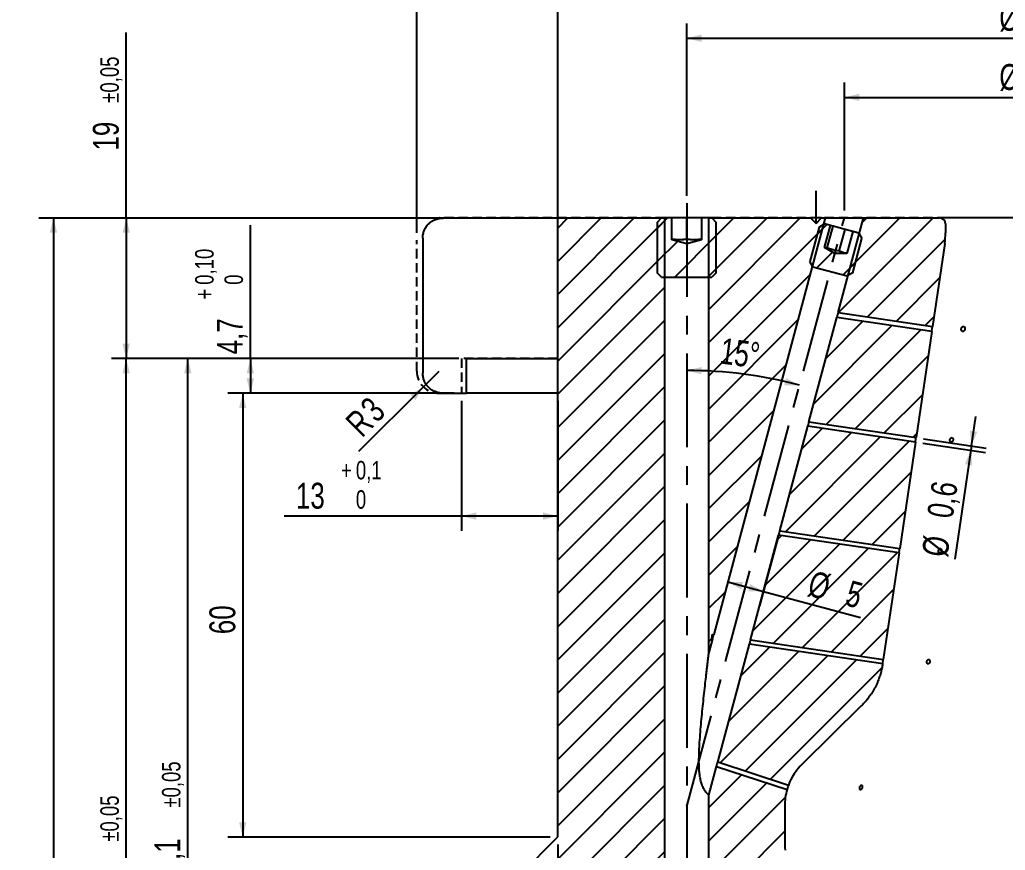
# Model space of a CAD drawing. Header units: millimetres. Extents: x 8 to 867, y 8 to 585.
# Drawn here: x 216.5 to 349.8, y 344.3 to 456.6 of the extents above; entities that cross this region are included whole.
import ezdxf

# ---------------------------------------------------------------- set-up
doc = ezdxf.new("R2010")
doc.units = ezdxf.units.MM
doc.linetypes.add('CENTERX2', pattern=[20.32, 12.7, -2.54, 2.54, -2.54])
doc.linetypes.add('HIDDEN', pattern=[1.905, 1.27, -0.635])
for name, color, linetype in [('CENTERLINE', 4, 'CENTERX2'), ('DIMENSIONS', 2, 'Continuous'), ('HATCH', 3, 'Continuous'), ('HIDDEN', 3, 'HIDDEN')]:
    doc.layers.add(name, color=color, linetype=linetype)
doc.layers.add('OUTLINE', color=7, linetype='Continuous', lineweight=25)
doc.styles.add('SLDTEXTSTYLE0', font='TXT', dxfattribs={"width": 0.75})
doc.dimstyles.new('SLDDIMSTYLE0', dxfattribs={"dimtxt": 3.5, "dimasz": 2, "dimexe": 0, "dimexo": 0.0625, "dimgap": 0.875, "dimtad": 1, "dimrnd": 1e-09, "dimzin": 12, "dimdsep": 46, "dimtxsty": 'SLDTEXTSTYLE0', "dimsah": 1, "dimcen": 0, "dimadec": 0, "dimazin": 3, "dimtfac": 1, "dimtofl": 0, "dimtmove": 0, "dimatfit": 3, "dimfxl": 0, "dimfrac": 2, "dimtolj": 1, "dimtzin": 12, "dimarcsym": 0})
doc.dimstyles.new('SLDDIMSTYLE1', dxfattribs={"dimtxt": 3.5, "dimasz": 2, "dimexe": 0, "dimexo": 0.0625, "dimgap": 0.875, "dimtad": 1, "dimdec": 0, "dimrnd": 1e-09, "dimzin": 12, "dimdsep": 46, "dimtxsty": 'SLDTEXTSTYLE0', "dimsah": 1, "dimcen": 0.09, "dimadec": 0, "dimazin": 3, "dimtfac": 1, "dimtdec": 0, "dimtofl": 0, "dimtmove": 0, "dimatfit": 3, "dimfxl": 0, "dimfrac": 2, "dimtolj": 1, "dimtzin": 12, "dimarcsym": 0})
doc.dimstyles.new('SLDDIMSTYLE11', dxfattribs={"dimtxt": 3.5, "dimasz": 2, "dimexe": 0, "dimexo": 0.0625, "dimgap": 0.875, "dimtad": 1, "dimdec": 1, "dimrnd": 1e-09, "dimzin": 12, "dimdsep": 46, "dimtxsty": 'SLDTEXTSTYLE0', "dimsah": 1, "dimcen": 0.09, "dimadec": 0, "dimazin": 3, "dimtol": 1, "dimtp": 0.1, "dimtfac": 1, "dimtdec": 1, "dimtofl": 0, "dimtmove": 0, "dimatfit": 3, "dimfxl": 0, "dimfrac": 2, "dimtolj": 1, "dimarcsym": 0})
doc.dimstyles.new('SLDDIMSTYLE16', dxfattribs={"dimtxt": 3.5, "dimasz": 2, "dimexe": 0, "dimexo": 0.0625, "dimgap": 0.875, "dimtad": 1, "dimrnd": 1e-09, "dimdsep": 46, "dimtxsty": 'SLDTEXTSTYLE0', "dimsah": 1, "dimcen": 0.09, "dimadec": 0, "dimazin": 2, "dimtfac": 1, "dimtmove": 0, "dimatfit": 0, "dimfxl": 0, "dimfrac": 2, "dimtolj": 1, "dimtzin": 12, "dimarcsym": 0})
doc.dimstyles.new('SLDDIMSTYLE2', dxfattribs={"dimtxt": 3.5, "dimasz": 2, "dimexe": 0, "dimexo": 0.0625, "dimgap": 0.875, "dimtad": 1, "dimrnd": 1e-09, "dimzin": 12, "dimdsep": 46, "dimtxsty": 'SLDTEXTSTYLE0', "dimsah": 1, "dimcen": 0.09, "dimadec": 0, "dimazin": 3, "dimtfac": 1, "dimtofl": 0, "dimtmove": 0, "dimatfit": 3, "dimfxl": 0, "dimfrac": 2, "dimtolj": 1, "dimtzin": 12, "dimarcsym": 0})
doc.dimstyles.new('SLDDIMSTYLE3', dxfattribs={"dimtxt": 3.5, "dimasz": 2, "dimexe": 0, "dimexo": 0.0625, "dimgap": 0.875, "dimtad": 1, "dimrnd": 1e-09, "dimzin": 12, "dimdsep": 46, "dimtxsty": 'SLDTEXTSTYLE0', "dimsah": 1, "dimcen": 0.09, "dimadec": 0, "dimazin": 3, "dimtol": 1, "dimtp": 0.05, "dimtm": 0.05, "dimtfac": 1, "dimtofl": 0, "dimtmove": 0, "dimatfit": 3, "dimfxl": 0, "dimfrac": 2, "dimtolj": 1, "dimarcsym": 0})
doc.dimstyles.new('SLDDIMSTYLE4', dxfattribs={"dimtxt": 3.5, "dimasz": 2, "dimexe": 0, "dimexo": 0.0625, "dimgap": 0.875, "dimtad": 1, "dimrnd": 1e-09, "dimzin": 12, "dimdsep": 46, "dimtxsty": 'SLDTEXTSTYLE0', "dimsah": 1, "dimcen": 0.09, "dimadec": 0, "dimazin": 3, "dimtol": 1, "dimtp": 0.1, "dimtfac": 1, "dimtofl": 0, "dimtmove": 0, "dimatfit": 3, "dimfxl": 0, "dimfrac": 2, "dimtolj": 1, "dimarcsym": 0})
doc.dimstyles.new('SLDDIMSTYLE9', dxfattribs={"dimtxt": 3.5, "dimasz": 2, "dimexe": 0, "dimexo": 0.0625, "dimgap": 0.875, "dimtad": 1, "dimdec": 4, "dimzin": 12, "dimdsep": 46, "dimtxsty": 'SLDTEXTSTYLE0', "dimsah": 1, "dimcen": 0.09, "dimazin": 3, "dimtfac": 1, "dimtofl": 0, "dimtmove": 0, "dimatfit": 3, "dimfxl": 0, "dimfrac": 2, "dimtolj": 1, "dimtzin": 12, "dimarcsym": 0})

# ---------------------------------------------------------------- blocks, each defined once
blk = doc.blocks.new('_D')
at = {"layer": 'DIMENSIONS'}
for q in [(273.21, 409.13), (262.32, 398.24)]:
    blk.add_line((271.09, 407.01), q, dxfattribs=at)
blk.add_solid([(271.09, 407.01), (269.32, 405.95), (270.03, 405.24)], dxfattribs=at)
at = {"layer": 'DIMENSIONS', "char_height": 3.5, "attachment_point": 1, "rotation": 45, "style": 'SLDTEXTSTYLE0'}
for s, insert in [('3', (262.31, 404.5)), ('R', (260.31, 402.5))]:
    blk.add_mtext(s, dxfattribs=dict(at, insert=insert))
blk = doc.blocks.new('_D_1')
at = {"layer": 'DIMENSIONS'}
for p, q in [((328.04, 430.83), (328.04, 448.14)), ((380.38, 430.83), (380.38, 448.14)), ((328.04, 446.14), (380.38, 446.14))]:
    blk.add_line(p, q, dxfattribs=at)
for points in [[(328.04, 446.14), (330.04, 445.64), (330.04, 446.64)], [(380.38, 446.14), (378.38, 446.64), (378.38, 445.64)]]:
    blk.add_solid(points, dxfattribs=at)
at = {"layer": 'DIMENSIONS', "char_height": 3.5, "attachment_point": 1, "style": 'SLDTEXTSTYLE0'}
for s, insert in [('%%c', (348.99, 450.65)), ('52', (354.26, 450.65))]:
    blk.add_mtext(s, dxfattribs=dict(at, insert=insert))
blk = doc.blocks.new('_D_2')
at = {"layer": 'DIMENSIONS'}
for p, q in [((270.21, 427.83), (270.21, 472.14)), ((438.21, 427.83), (438.21, 472.14)), ((270.21, 470.14), (438.21, 470.14))]:
    blk.add_line(p, q, dxfattribs=at)
for points in [[(270.21, 470.14), (272.21, 469.64), (272.21, 470.64)], [(438.21, 470.14), (436.21, 470.64), (436.21, 469.64)]]:
    blk.add_solid(points, dxfattribs=at)
at = {"layer": 'DIMENSIONS', "char_height": 3.5, "attachment_point": 1, "style": 'SLDTEXTSTYLE0'}
for s, insert in [('%%c', (347.69, 474.65)), ('168', (352.97, 474.65))]:
    blk.add_mtext(s, dxfattribs=dict(at, insert=insert))
blk = doc.blocks.new('_D_3')
at = {"layer": 'DIMENSIONS'}
for p, q in [((275.26, 410.83), (228.9, 410.83)), ((230.9, 275.13), (230.9, 410.83)), ((267.3, 275.13), (228.9, 275.13))]:
    blk.add_line(p, q, dxfattribs=at)
for points in [[(230.9, 410.83), (230.4, 408.83), (231.4, 408.83)], [(230.9, 275.13), (231.4, 277.13), (230.4, 277.13)]]:
    blk.add_solid(points, dxfattribs=at)
at = {"layer": 'DIMENSIONS', "attachment_point": 1, "rotation": 90, "style": 'SLDTEXTSTYLE0'}
for s, insert, char_height in [('±0,05', (227.4, 345.49), 2.5), ('135,7', (226.39, 332.56), 3.5)]:
    blk.add_mtext(s, dxfattribs=dict(at, insert=insert, char_height=char_height))
blk = doc.blocks.new('_D_4')
at = {"layer": 'DIMENSIONS'}
for p, q in [((247.69, 410.83), (247.69, 428.85)), ((275.26, 410.83), (245.69, 410.83)), ((247.69, 410.83), (247.69, 406.13)), ((275.26, 406.13), (245.69, 406.13))]:
    blk.add_line(p, q, dxfattribs=at)
for points in [[(247.69, 410.83), (247.19, 408.83), (248.19, 408.83)], [(247.69, 406.13), (248.19, 408.13), (247.19, 408.13)]]:
    blk.add_solid(points, dxfattribs=at)
at = {"layer": 'DIMENSIONS', "attachment_point": 1, "rotation": 90, "style": 'SLDTEXTSTYLE0'}
for s, insert, char_height in [('0,10', (240.22, 420.8), 2.5), ('0', (244.19, 420.8), 2.5), ('+', (240.22, 418.78), 2.5), ('4,7', (243.17, 411.39), 3.5)]:
    blk.add_mtext(s, dxfattribs=dict(at, insert=insert, char_height=char_height))
blk = doc.blocks.new('_D_14')
at = {"layer": 'DIMENSIONS'}
for p, q in [((306.71, 432.85), (306.71, 456.14)), ((401.71, 430.83), (401.71, 456.14)), ((306.71, 454.14), (401.71, 454.14))]:
    blk.add_line(p, q, dxfattribs=at)
for points in [[(306.71, 454.14), (308.71, 453.64), (308.71, 454.64)], [(401.71, 454.14), (399.71, 454.64), (399.71, 453.64)]]:
    blk.add_solid(points, dxfattribs=at)
at = {"layer": 'DIMENSIONS', "char_height": 3.5, "attachment_point": 1, "style": 'SLDTEXTSTYLE0'}
for s, insert in [('%%c', (348.98, 458.65)), ('95', (354.26, 458.71))]:
    blk.add_mtext(s, dxfattribs=dict(at, insert=insert))
blk = doc.blocks.new('_D_15')
at = {"layer": 'DIMENSIONS'}
blk.add_arc((306.71, 350.24), 58.98, 75, 90, dxfattribs=at)
for points in [[(306.71, 409.22), (308.7, 408.69), (308.72, 409.69)], [(321.97, 407.21), (320.15, 408.18), (319.91, 407.21)]]:
    blk.add_solid(points, dxfattribs=at)
at = {"layer": 'DIMENSIONS', "insert": (311.51, 413.65), "char_height": 3.5, "attachment_point": 1, "rotation": 352.5, "style": 'SLDTEXTSTYLE0'}
blk.add_mtext('15°', dxfattribs=at)
blk = doc.blocks.new('_D_16')
at = {"layer": 'DIMENSIONS'}
for p, q in [((275.26, 410.83), (237.23, 410.83)), ((239.23, 284.73), (239.23, 410.83)), ((277.21, 284.73), (237.23, 284.73))]:
    blk.add_line(p, q, dxfattribs=at)
for points in [[(239.23, 410.83), (238.73, 408.83), (239.73, 408.83)], [(239.23, 284.73), (239.73, 286.73), (238.73, 286.73)]]:
    blk.add_solid(points, dxfattribs=at)
at = {"layer": 'DIMENSIONS', "attachment_point": 1, "rotation": 90, "style": 'SLDTEXTSTYLE0'}
for s, insert, char_height in [('±0,05', (235.73, 350.1), 2.5), ('126,1', (234.71, 337.17), 3.5)]:
    blk.add_mtext(s, dxfattribs=dict(at, insert=insert, char_height=char_height))
blk = doc.blocks.new('_D_18')
at = {"layer": 'DIMENSIONS'}
for p, q in [((276.26, 405.13), (276.26, 387.52)), ((289.26, 405.13), (289.26, 387.52)), ((276.26, 389.52), (252.27, 389.52)), ((289.26, 389.52), (276.26, 389.52))]:
    blk.add_line(p, q, dxfattribs=at)
for points in [[(276.26, 389.52), (278.26, 389.02), (278.26, 390.02)], [(289.26, 389.52), (287.26, 390.02), (287.26, 389.02)]]:
    blk.add_solid(points, dxfattribs=at)
at = {"layer": 'DIMENSIONS', "attachment_point": 1, "style": 'SLDTEXTSTYLE0'}
for s, insert, char_height in [('+', (259.94, 396.98), 2.5), ('0,1', (261.96, 396.98), 2.5), ('13', (253.85, 394.03), 3.5), ('0', (261.96, 393.02), 2.5)]:
    blk.add_mtext(s, dxfattribs=dict(at, insert=insert, char_height=char_height))
blk = doc.blocks.new('_D_25')
at = {"layer": 'DIMENSIONS'}
for p, q in [((230.9, 429.83), (230.9, 454.92)), ((288.26, 429.83), (228.9, 429.83)), ((230.9, 429.83), (230.9, 410.83)), ((275.9, 410.83), (228.9, 410.83))]:
    blk.add_line(p, q, dxfattribs=at)
for points in [[(230.9, 429.83), (230.4, 427.83), (231.4, 427.83)], [(230.9, 410.83), (231.4, 412.83), (230.4, 412.83)]]:
    blk.add_solid(points, dxfattribs=at)
at = {"layer": 'DIMENSIONS', "attachment_point": 1, "rotation": 90, "style": 'SLDTEXTSTYLE0'}
for s, insert, char_height in [('±0,05', (227.4, 445.41), 2.5), ('19', (226.39, 438.95), 3.5)]:
    blk.add_mtext(s, dxfattribs=dict(at, insert=insert, char_height=char_height))
blk = doc.blocks.new('_D_26')
at = {"layer": 'DIMENSIONS'}
for p, q in [((288.26, 429.83), (219.06, 429.83)), ((221.06, 429.83), (221.06, 160.58)), ((308.71, 160.58), (219.06, 160.58))]:
    blk.add_line(p, q, dxfattribs=at)
for points in [[(221.06, 429.83), (220.56, 427.83), (221.56, 427.83)], [(221.06, 160.58), (221.56, 162.58), (220.56, 162.58)]]:
    blk.add_solid(points, dxfattribs=at)
at = {"layer": 'DIMENSIONS', "attachment_point": 1, "rotation": 90, "style": 'SLDTEXTSTYLE0'}
for s, insert, char_height in [('±0,05', (217.56, 299), 2.5), ('269,25', (216.55, 283.49), 3.5)]:
    blk.add_mtext(s, dxfattribs=dict(at, insert=insert, char_height=char_height))
blk = doc.blocks.new('_D_29')
at = {"layer": 'DIMENSIONS'}
for p, q in [((289.26, 411.83), (289.26, 464.14)), ((419.16, 411.83), (419.16, 464.14)), ((289.26, 462.14), (419.16, 462.14))]:
    blk.add_line(p, q, dxfattribs=at)
for points in [[(289.26, 462.14), (291.26, 461.64), (291.26, 462.64)], [(419.16, 462.14), (417.16, 462.64), (417.16, 461.64)]]:
    blk.add_solid(points, dxfattribs=at)
at = {"layer": 'DIMENSIONS', "attachment_point": 1, "style": 'SLDTEXTSTYLE0'}
for s, insert, char_height in [('0,10', (360.9, 469.6), 2.5), ('+', (358.88, 469.6), 2.5), ('%%c', (341.05, 466.65), 3.5), ('129,9', (346.33, 466.65), 3.5), ('0', (360.9, 465.64), 2.5)]:
    blk.add_mtext(s, dxfattribs=dict(at, insert=insert, char_height=char_height))
blk = doc.blocks.new('_D_31')
at = {"layer": 'DIMENSIONS'}
for p, q in [((272.83, 406.13), (244.66, 406.13)), ((246.66, 406.13), (246.66, 346.13)), ((288.26, 346.13), (244.66, 346.13))]:
    blk.add_line(p, q, dxfattribs=at)
for points in [[(246.66, 406.13), (246.16, 404.13), (247.16, 404.13)], [(246.66, 346.13), (247.16, 348.13), (246.16, 348.13)]]:
    blk.add_solid(points, dxfattribs=at)
at = {"layer": 'DIMENSIONS', "insert": (242.15, 373.55), "char_height": 3.5, "attachment_point": 1, "rotation": 90, "style": 'SLDTEXTSTYLE0'}
blk.add_mtext('60', dxfattribs=at)
blk = doc.blocks.new('_D_32')
at = {"layer": 'DIMENSIONS'}
for p, q in [((289.26, 345.13), (289.26, 307.59)), ((278.38, 335.25), (262, 318.88))]:
    blk.add_line(p, q, dxfattribs=at)
blk.add_arc((289.26, 346.13), 36.54, 225, 270, dxfattribs=at)
for points in [[(263.42, 320.29), (264.53, 318.55), (265.21, 319.28)], [(289.26, 309.59), (287.27, 310.14), (287.25, 309.14)]]:
    blk.add_solid(points, dxfattribs=at)
at = {"layer": 'DIMENSIONS', "insert": (268.63, 321.37), "char_height": 3.5, "attachment_point": 1, "rotation": 326.4768, "style": 'SLDTEXTSTYLE0'}
blk.add_mtext('45°', dxfattribs=at)
blk = doc.blocks.new('_D_41')
at = {"layer": 'DIMENSIONS'}
for p, q in [((345.21, 399.03), (345.79, 402.98)), ((338.72, 399.98), (347.19, 398.73)), ((338.63, 399.39), (347.1, 398.14)), ((345.21, 399.03), (345.12, 398.43)), ((345.12, 398.43), (342.95, 383.7))]:
    blk.add_line(p, q, dxfattribs=at)
for points in [[(345.21, 399.03), (346, 400.93), (345.01, 401.08)], [(345.12, 398.43), (344.33, 396.53), (345.32, 396.38)]]:
    blk.add_solid(points, dxfattribs=at)
at = {"layer": 'DIMENSIONS', "char_height": 3.5, "attachment_point": 1, "rotation": 81.6012, "style": 'SLDTEXTSTYLE0'}
for s, insert in [('0,6', (339.2, 389.59)), ('%%c', (338.48, 384.36))]:
    blk.add_mtext(s, dxfattribs=dict(at, insert=insert))
blk = doc.blocks.new('_D_44')
at = {"layer": 'DIMENSIONS'}
for p, q in [((319.03, 386.56), (316.57, 377.39)), ((312.26, 380.62), (317.09, 379.33)), ((317.09, 379.33), (330.2, 375.81))]:
    blk.add_line(p, q, dxfattribs=at)
for points in [[(312.26, 380.62), (314.06, 379.62), (314.32, 380.59)], [(317.09, 379.33), (315.29, 380.33), (315.03, 379.36)]]:
    blk.add_solid(points, dxfattribs=at)
at = {"layer": 'DIMENSIONS', "char_height": 3.5, "attachment_point": 1, "rotation": 345, "style": 'SLDTEXTSTYLE0'}
for s, insert in [('%%c', (323.77, 382.21)), ('5', (328.88, 380.89))]:
    blk.add_mtext(s, dxfattribs=dict(at, insert=insert))

msp = doc.modelspace()

# ---------------------------------------------------------------- hatches: boundary and pattern name
at = {"layer": 'HATCH'}
h = msp.add_hatch(dxfattribs=at)
h.set_pattern_fill('ANSI31', color=256, angle=3e-322, style=0)
edge = h.paths.add_edge_path(flags=0)
edge.add_line((289.25884, 346.13342), (279.08752, 335.9621))
edge.add_arc((281.20884, 333.84078), 3, 135, 180)
edge.add_line((278.20884, 333.84078), (278.20884, 284.73342))
edge.add_line((278.20884, 284.73342), (284.05884, 284.73342))
edge.add_line((284.05884, 284.73342), (284.05884, 278.53342))
edge.add_line((284.05884, 278.53342), (297.05884, 278.53342))
edge.add_line((297.05884, 278.53342), (299.10177, 275.13342))
edge.add_line((299.10177, 275.13342), (297.05884, 271.73342))
edge.add_line((297.05884, 271.73342), (284.05884, 271.73342))
edge.add_line((284.05884, 271.73342), (284.05884, 204.63342))
edge.add_line((284.05884, 204.63342), (278.20884, 204.63342))
edge.add_line((278.20884, 204.63342), (278.20884, 163.57876))
edge.add_arc((281.20884, 163.57876), 3, 180, 270)
edge.add_line((281.20884, 160.57876), (303.70884, 160.57876))
edge.add_line((303.70884, 160.57876), (303.70884, 429.83342))
edge.add_line((303.70884, 429.83342), (289.25884, 429.83342))
edge.add_line((289.25884, 429.83342), (289.25884, 410.83342))
edge.add_line((289.25884, 410.83342), (289.25884, 346.13342))
h = msp.add_hatch(dxfattribs=at)
h.set_pattern_fill('ANSI31', color=256, style=0)
h.paths.add_polyline_path([(310.70884, 422.43342), (310.70884, 429.23342), (310.10884, 429.83342), (308.70884, 429.83342), (308.70884, 426.86932), (306.70884, 426.33342), (304.70884, 426.86932), (304.70884, 429.83342), (303.30884, 429.83342), (302.70884, 429.23342), (302.70884, 422.43342), (303.30884, 421.83342), (310.10884, 421.83342)], flags=0)
h = msp.add_hatch(dxfattribs=at)
h.set_pattern_fill('ANSI31', color=256, angle=3e-322, style=0)
h.paths.add_polyline_path([(324.20884, 429.08342), (323.45884, 429.83342), (309.70884, 429.83342), (309.70884, 371.09678), (310.20107, 372.9338), (310.11568, 372.9464), (310.20332, 373.53997), (310.35739, 373.51722), (325.44727, 429.83342), (324.95884, 429.83342)], flags=0)
h = msp.add_hatch(dxfattribs=at)
h.set_pattern_fill('ANSI31', color=256, angle=3e-322, style=0)
edge = h.paths.add_edge_path(flags=0)
edge.add_line((340.90884, 429.83342), (330.62365, 429.83342))
edge.add_line((330.62365, 429.83342), (327.2015, 417.06177))
edge.add_line((327.2015, 417.06177), (339.94898, 415.17966))
edge.add_line((339.94898, 415.17966), (341.60159, 426.3728))
edge.add_arc((331.70884, 427.83342), 10, 351.6012264, 360)
edge.add_line((341.70884, 427.83342), (341.70884, 429.03342))
edge.add_arc((340.90884, 429.03342), 0.8, 0, 90)
h = msp.add_hatch(dxfattribs=at)
h.set_pattern_fill('ANSI31', color=256, style=0)
h.paths.add_polyline_path([(329.15455, 422.4188), (330.39688, 427.05525), (329.97262, 427.7901), (329.16401, 428.00676), (328.36653, 425.03052), (326.74853, 425.03052), (325.3473, 425.83952), (326.14478, 428.81576), (325.33618, 429.03243), (324.60133, 428.60816), (323.359, 423.97172), (323.78326, 423.23687), (328.41971, 421.99454)], flags=0)
h = msp.add_hatch(dxfattribs=at)
h.set_pattern_fill('ANSI31', color=256, angle=3e-322, style=0)
h.paths.add_polyline_path([(339.84674, 414.48717), (327.01912, 416.38111), (323.23791, 402.26945), (337.727, 400.1302)], flags=0)
h = msp.add_hatch(dxfattribs=at)
h.set_pattern_fill('ANSI31', color=256, angle=3e-322, style=0)
h.paths.add_polyline_path([(337.63936, 399.53664), (323.08158, 401.68602), (319.28735, 387.52574), (335.51232, 385.1302)], flags=0)
h = msp.add_hatch(dxfattribs=at)
h.set_pattern_fill('ANSI31', color=256, angle=3e-322, style=0)
h.paths.add_polyline_path([(335.42468, 384.53664), (319.13102, 386.94232), (315.33678, 372.78204), (333.29764, 370.1302)], flags=0)
h = msp.add_hatch(dxfattribs=at)
h.set_pattern_fill('ANSI31', color=256, angle=3e-322, style=0)
edge = h.paths.add_edge_path(flags=0)
edge.add_spline(control_points=[(330.31901, 363.85081), (332.71799, 366.20421), (333.20884, 369.52876)], knot_values=[0, 0, 0, 1, 1, 1], weights=[1, 0.947905308, 1], degree=2, periodic=0)
edge.add_line((333.20884, 369.52876), (315.18045, 372.19861))
edge.add_line((315.18045, 372.19861), (310.91094, 356.26458))
edge.add_line((310.91094, 356.26458), (320.4603, 353.11657))
edge.add_arc((327.95884, 350.32876), 8, 134.4504406, 159.6058048, ccw=False)
edge.add_line((322.3565, 356.03961), (330.31901, 363.85081))
h = msp.add_hatch(dxfattribs=at)
h.set_pattern_fill('ANSI31', color=256, angle=3e-322, style=0)
edge = h.paths.add_edge_path(flags=0)
edge.add_line((322.53451, 247.54489), (322.58457, 247.54489))
edge.add_arc((222.70884, 252.52876), 100, 357.1432731, 357.5726457)
edge.add_line((322.61911, 248.29349), (322.56907, 248.29349))
edge.add_arc((222.70884, 252.52876), 99.95, 357.5714307, 358.9213523)
edge.add_line((322.64113, 250.64721), (322.69114, 250.64721))
edge.add_arc((222.70884, 252.52876), 100, 358.9218917, 361.7157666)
edge.add_line((322.66401, 255.52289), (320.00367, 344.33463))
edge.add_arc((419.95884, 347.32876), 100, 180, 181.7157666, ccw=False)
edge.add_line((319.95884, 347.32876), (319.95884, 350.32876))
edge.add_arc((327.95884, 350.32876), 8, 163.903996, 180, ccw=False)
edge.add_line((320.27245, 352.54674), (310.7554, 355.68409))
edge.add_line((310.7554, 355.68409), (309.70884, 351.77827))
edge.add_line((309.70884, 351.77827), (309.70884, 233.92876))
edge.add_line((309.70884, 233.92876), (321.64263, 233.92876))
edge.add_line((321.64263, 233.92876), (321.73627, 235.33673))
edge.add_line((321.73627, 235.33673), (321.78638, 235.33673))
edge.add_line((321.78638, 235.33673), (322.07475, 239.67274))
edge.add_line((322.07475, 239.67274), (322.02464, 239.67274))
edge.add_line((322.02464, 239.67274), (322.18966, 242.15407))
edge.add_line((322.18966, 242.15407), (322.23977, 242.15407))
edge.add_line((322.23977, 242.15407), (322.47579, 245.70301))
edge.add_line((322.47579, 245.70301), (322.42568, 245.70301))
edge.add_line((322.42568, 245.70301), (322.43853, 245.89615))
edge.add_arc((222.70884, 252.52876), 99.95, 356.1950966, 357.1418428)

# ---------------------------------------------------------------- linework, layer by layer
at = {"layer": 'CENTERLINE'}
for p, q in [((324.20884, 429.08342), (324.20884, 433.50991)), ((306.70884, 431.85122), (306.70884, 158.80087)), ((306.70884, 350.24137), (328.03546, 429.83342))]:
    msp.add_line(p, q, dxfattribs=at)
at = {"layer": 'HIDDEN'}
for p, q in [((435.20884, 429.83342), (273.20884, 429.83342)), ((435.20884, 429.83342), (273.20884, 429.83342)), ((270.20884, 409.13342), (270.20884, 426.83342)), ((276.25884, 410.83342), (276.25884, 406.13342)), ((289.25884, 410.83342), (276.25884, 410.83342)), ((273.20884, 406.13342), (276.25884, 406.13342))]:
    msp.add_line(p, q, dxfattribs=at)
msp.add_arc((273.20884, 409.13342), 3, 180, 270, dxfattribs=at)
at = {"layer": 'OUTLINE'}
for p, q in [((273.8285, 429.83342), (289.25884, 429.83342)), ((289.25884, 410.83342), (289.25884, 429.83342)), ((289.25884, 429.83342), (303.70884, 429.83342)), ((302.70884, 429.23341), (303.30884, 429.83342)), ((302.70884, 429.23341), (302.70884, 422.43342)), ((304.70884, 429.83342), (303.30884, 429.83342)), ((303.70884, 429.83342), (303.70884, 160.57875)), ((304.70884, 426.86931), (304.70884, 429.83342)), ((306.70884, 429.83342), (304.70884, 429.83342)), ((306.70884, 426.95222), (306.70884, 429.83342)), ((308.70884, 429.83342), (306.70884, 429.83342)), ((308.70884, 429.83342), (308.70884, 426.86931)), ((310.10884, 429.83342), (308.70884, 429.83342)), ((309.70884, 371.09678), (309.70884, 429.83342)), ((309.70884, 429.83342), (323.45884, 429.83342)), ((310.10884, 429.83342), (310.70884, 429.23341)), ((325.44727, 429.83342), (310.35739, 373.51722)), ((310.70884, 422.43342), (310.70884, 429.23341)), ((323.45884, 429.83342), (324.20884, 429.08342)), ((324.95884, 429.83342), (323.45884, 429.83342)), ((324.20884, 429.08342), (324.95884, 429.83342)), ((324.95884, 429.83342), (325.44727, 429.83342)), ((325.44727, 429.83342), (330.62365, 429.83342)), ((327.2015, 417.06177), (330.62365, 429.83342)), ((330.62365, 429.83342), (340.90884, 429.83342)), ((354.20884, 429.83342), (340.90884, 429.83342)), ((324.60133, 428.60816), (323.359, 423.97172)), ((324.60133, 428.60816), (325.33618, 429.03242)), ((326.14478, 428.81576), (325.33618, 429.03242)), ((325.3473, 425.83952), (326.14478, 428.81576)), ((325.71292, 425.78849), (326.49867, 428.72095)), ((326.49867, 428.72095), (326.14478, 428.81576)), ((328.12415, 428.2854), (326.49867, 428.72095)), ((327.3384, 425.35294), (328.12415, 428.2854)), ((329.16401, 428.00676), (328.12415, 428.2854)), ((329.16401, 428.00676), (328.36653, 425.03052)), ((329.97262, 427.7901), (329.16401, 428.00676)), ((341.70884, 429.03342), (341.70884, 427.83342)), ((271.01429, 427.1267), (271.01429, 408.84011)), ((306.70884, 426.33342), (304.70884, 426.86931)), ((308.70884, 426.86931), (306.70884, 426.33342)), ((329.15455, 422.4188), (330.39688, 427.05525)), ((329.97262, 427.7901), (330.39688, 427.05525)), ((326.74853, 425.03052), (325.3473, 425.83952)), ((341.60159, 426.37281), (339.94898, 415.17966)), ((323.78326, 423.23687), (323.359, 423.97172)), ((328.36653, 425.03052), (326.74853, 425.03052)), ((323.78326, 423.23687), (328.41971, 421.99455)), ((303.30884, 421.83342), (302.70884, 422.43342)), ((303.30884, 421.83342), (310.10884, 421.83342)), ((310.70884, 422.43342), (310.10884, 421.83342)), ((329.15455, 422.4188), (328.41971, 421.99455)), ((323.23791, 402.26945), (327.01912, 416.38111)), ((339.84674, 414.48717), (327.01912, 416.38111)), ((327.2015, 417.06177), (339.94898, 415.17966)), ((339.84674, 414.48717), (337.727, 400.1302)), ((276.90293, 406.13342), (276.90293, 410.83342)), ((276.90293, 410.83342), (289.25884, 410.83342)), ((289.25884, 346.13342), (289.25884, 410.83342)), ((273.8285, 406.13342), (276.90293, 406.13342)), ((289.25884, 406.13342), (276.90293, 406.13342)), ((319.28735, 387.52574), (323.08158, 401.68602)), ((337.63936, 399.53663), (323.08158, 401.68602)), ((323.23791, 402.26945), (337.727, 400.1302)), ((337.63936, 399.53663), (335.51232, 385.1302)), ((315.33678, 372.78204), (319.13102, 386.94232)), ((335.42468, 384.53663), (319.13102, 386.94232)), ((319.28735, 387.52574), (335.51232, 385.1302)), ((335.42468, 384.53663), (333.29764, 370.1302)), ((310.11568, 372.94641), (310.20332, 373.53997)), ((310.20332, 373.53997), (310.35739, 373.51722)), ((310.20107, 372.9338), (309.70884, 371.09678)), ((310.20107, 372.9338), (310.11568, 372.94641)), ((310.91094, 356.26458), (315.18046, 372.19861)), ((333.21, 369.53663), (315.18046, 372.19861)), ((315.33678, 372.78204), (333.29764, 370.1302)), ((330.31901, 363.85081), (322.3565, 356.03961)), ((320.4603, 353.11657), (310.91094, 356.26458)), ((309.70884, 351.77827), (310.7554, 355.68409)), ((310.7554, 355.68409), (320.27245, 352.54674)), ((309.70884, 233.92876), (309.70884, 351.77827)), ((319.95884, 350.32876), (319.95884, 347.32876)), ((279.08752, 335.9621), (289.25884, 346.13342))]:
    msp.add_line(p, q, dxfattribs=at)
for centre, radius, start, end in [((340.90884, 429.03342), 0.8, 0, 90), ((331.70884, 427.83342), 10, 351.6012264, 0), ((327.95884, 350.32876), 8, 134.4504406, 159.6058048), ((327.95884, 350.32876), 8, 163.903996, 180), ((419.95884, 347.32876), 100, 180, 181.7157666)]:
    msp.add_arc(centre, radius, start, end, dxfattribs=at)
for points, knots in [([(271.01513, 427.1267), (271.01676, 427.20802), (271.02019, 427.37941), (271.05643, 427.63879), (271.11412, 427.88585), (271.18965, 428.11131), (271.27817, 428.3171), (271.38724, 428.51984), (271.53509, 428.74341), (271.69767, 428.93825), (271.86723, 429.1037), (272.03293, 429.24381), (272.24481, 429.39517), (272.42359, 429.48796), (272.51429, 429.53504)], [0, 0, 0, 0, 0.088325376, 0.186145156, 0.283957525, 0.361729382, 0.439493278, 0.519232811, 0.598952534, 0.709359113, 0.766020757, 0.82267072, 0.910031617, 1, 1, 1, 1]), ([(272.51429, 429.53504), (272.64763, 429.59255), (272.8491, 429.67944), (273.1327, 429.75544), (273.35623, 429.79939), (273.58864, 429.82794), (273.74838, 429.83159), (273.8285, 429.83342)], [0, 0, 0, 0, 0.320133019, 0.483709561, 0.64728992, 0.823094663, 1, 1, 1, 1]), ([(306.70884, 426.95222), (306.54434, 426.92958), (306.21539, 426.88431), (305.71527, 426.86211), (305.21186, 426.8832), (304.87653, 426.92921), (304.70884, 426.95222)], [0, 0, 0, 0, 0.247646236, 0.495209938, 0.747561163, 1, 1, 1, 1]), ([(308.70884, 426.95222), (308.54434, 426.92958), (308.21539, 426.88431), (307.71527, 426.86211), (307.21186, 426.8832), (306.87653, 426.92921), (306.70884, 426.95222)], [0, 0, 0, 0, 0.247646236, 0.495210138, 0.747561163, 1, 1, 1, 1]), ([(325.71292, 425.78849), (325.6803, 425.78351), (325.61507, 425.77355), (325.52123, 425.77688), (325.43126, 425.79675), (325.37529, 425.82527), (325.3473, 425.83952)], [0, 0, 0, 0, 0.248668115, 0.497297253, 0.748642202, 1, 1, 1, 1]), ([(327.3384, 425.35294), (327.20031, 425.37237), (326.92417, 425.41121), (326.51339, 425.50403), (326.10835, 425.62893), (325.84474, 425.7353), (325.71292, 425.78849)], [0, 0, 0, 0, 0.247644938, 0.495209542, 0.747560565, 1, 1, 1, 1]), ([(328.37335, 425.05598), (328.32561, 425.06044), (328.18978, 425.07314), (327.96892, 425.11646), (327.71337, 425.19123), (327.50379, 425.27432), (327.38048, 425.33294), (327.3384, 425.35294)], [0, 0, 0, 0, 0.132253315, 0.376210297, 0.623900462, 0.871636342, 1, 1, 1, 1]), ([(327.2015, 417.06177), (327.2, 417.05822), (327.19699, 417.05114), (327.17447, 416.99595), (327.14353, 416.91348), (327.10839, 416.80744), (327.07573, 416.69032), (327.05005, 416.57673), (327.0327, 416.48005), (327.0228, 416.4112), (327.01943, 416.3836), (327.01918, 416.38163), (327.01912, 416.38111)], [0, 0, 0, 0, 0.104732806, 0.209396398, 0.315894287, 0.424990736, 0.534372126, 0.642062253, 0.748390559, 0.85468178, 0.961421539, 1, 1, 1, 1]), ([(339.84674, 414.48717), (339.84734, 414.49066), (339.84858, 414.4978), (339.8583, 414.55485), (339.87258, 414.64135), (339.88977, 414.75025), (339.90743, 414.8684), (339.92352, 414.98264), (339.9349, 415.06825), (339.94324, 415.13328), (339.94813, 415.17271), (339.94873, 415.1776), (339.94898, 415.17966)], [0, 0, 0, 0, 0.102665007, 0.209978941, 0.317320453, 0.424676923, 0.532011684, 0.639319057, 0.746639397, 0.814076149, 0.921403202, 1, 1, 1, 1]), ([(344.2976, 414.67935), (344.31154, 414.71589), (344.3394, 414.78897), (344.34637, 414.90832), (344.32577, 415.01805), (344.27802, 415.10733), (344.2094, 415.1656), (344.12778, 415.18631), (344.04256, 415.1671), (343.96321, 415.11017), (343.89835, 415.02198), (343.85498, 414.91253), (343.83775, 414.79424), (343.84854, 414.68044), (343.88633, 414.58392), (343.94718, 414.51547), (344.02455, 414.48278), (344.11, 414.48942), (344.19338, 414.5349), (344.25772, 414.60346), (344.2865, 414.65822), (344.2976, 414.67935)], [0, 0, 0, 0, 0.053678636, 0.107352525, 0.161024318, 0.214707799, 0.268401117, 0.32208913, 0.375763668, 0.429437917, 0.48312418, 0.536817805, 0.590501306, 0.644174801, 0.697851085, 0.751543908, 0.805235903, 0.858913782, 0.912585341, 0.966268503, 1, 1, 1, 1]), ([(272.51429, 406.4318), (272.42631, 406.47737), (272.24747, 406.56999), (272.03652, 406.72017), (271.87087, 406.85999), (271.70072, 407.02508), (271.53806, 407.21935), (271.39054, 407.44184), (271.28163, 407.6426), (271.19156, 407.85003), (271.11525, 408.07706), (271.05778, 408.32173), (271.02073, 408.58101), (271.01682, 408.75452), (271.01489, 408.84011)], [0, 0, 0, 0, 0.087243394, 0.177332765, 0.232495702, 0.287669646, 0.401045677, 0.478709275, 0.55639259, 0.6362141, 0.716047717, 0.811535278, 0.907034237, 1, 1, 1, 1]), ([(273.8285, 406.13342), (273.73457, 406.13591), (273.54591, 406.14091), (273.22928, 406.18735), (272.87941, 406.27346), (272.63669, 406.37872), (272.51429, 406.4318)], [0, 0, 0, 0, 0.207359138, 0.416512424, 0.705767802, 1, 1, 1, 1]), ([(323.23791, 402.26945), (323.23733, 402.26799), (323.2359, 402.26442), (323.22249, 402.23032), (323.19909, 402.16699), (323.17039, 402.08129), (323.14161, 401.98267), (323.11708, 401.88303), (323.09902, 401.79443), (323.08763, 401.72739), (323.08232, 401.69127), (323.0818, 401.68753), (323.08158, 401.68602)], [0, 0, 0, 0, 0.072167817, 0.176314235, 0.282039475, 0.390250603, 0.499571822, 0.607970267, 0.714936607, 0.821363904, 0.928007752, 1, 1, 1, 1]), ([(337.63936, 399.53663), (337.63953, 399.53765), (337.64001, 399.5405), (337.64513, 399.57149), (337.65428, 399.62783), (337.6657, 399.69997), (337.67864, 399.78406), (337.69363, 399.88559), (337.70714, 399.98129), (337.71787, 400.06038), (337.72487, 400.1137), (337.72691, 400.12958), (337.72699, 400.13013), (337.727, 400.1302)], [0, 0, 0, 0, 0.059112576, 0.166434235, 0.2737603096, 0.3410893006, 0.4484124551, 0.5557416284, 0.6630593519, 0.7703859357, 0.8777309379, 0.9850705269, 1, 1, 1, 1]), ([(342.70612, 400.02562), (342.69108, 400.04894), (342.661, 400.0956), (342.59515, 400.13014), (342.52309, 400.13271), (342.45112, 400.10103), (342.38769, 400.03925), (342.33961, 399.9542), (342.31214, 399.85557), (342.30828, 399.75449), (342.32848, 399.66236), (342.37065, 399.5895), (342.43025, 399.54409), (342.50074, 399.53122), (342.57421, 399.55233), (342.64231, 399.60506), (342.69715, 399.68347), (342.73242, 399.7789), (342.74363, 399.88016), (342.73248, 399.9654), (342.71345, 400.00887), (342.70612, 400.02562)], [0, 0, 0, 0, 0.05369086, 0.107380812, 0.161066052, 0.214745692, 0.268428263, 0.322119614, 0.375811393, 0.429492953, 0.483171059, 0.536856569, 0.59054883, 0.644236629, 0.697916149, 0.751598748, 0.80528853, 0.858979846, 0.912665015, 0.966343432, 1, 1, 1, 1]), ([(319.28735, 387.52574), (319.28676, 387.52428), (319.28533, 387.52071), (319.27193, 387.48661), (319.24852, 387.42329), (319.21982, 387.33759), (319.19105, 387.23896), (319.16652, 387.13933), (319.14846, 387.05072), (319.13707, 386.98368), (319.13176, 386.94757), (319.13123, 386.94383), (319.13102, 386.94232)], [0, 0, 0, 0, 0.072167853, 0.176314046, 0.282035288, 0.39024647, 0.499567201, 0.607973273, 0.714939667, 0.821366789, 0.928007684, 1, 1, 1, 1]), ([(335.42468, 384.53663), (335.4247, 384.53672), (335.4248, 384.53736), (335.42704, 384.55099), (335.43377, 384.59252), (335.44365, 384.65435), (335.45773, 384.74505), (335.47282, 384.84578), (335.48713, 384.94511), (335.4992, 385.03199), (335.50782, 385.09604), (335.51183, 385.12649), (335.51219, 385.12924), (335.51232, 385.1302)], [0, 0, 0, 0, 0.016817817, 0.12414252, 0.191398857, 0.298740225, 0.406082867, 0.513419261, 0.620744362, 0.72806722, 0.835409735, 0.942750684, 1, 1, 1, 1]), ([(341.16033, 384.77241), (341.16643, 384.80573), (341.17863, 384.87239), (341.16564, 384.96986), (341.13075, 385.05149), (341.07598, 385.10864), (341.00825, 385.13467), (340.93514, 385.12667), (340.8649, 385.08554), (340.8053, 385.01594), (340.76285, 384.92576), (340.7422, 384.82519), (340.74561, 384.72561), (340.77278, 384.6382), (340.8208, 384.57279), (340.88447, 384.5367), (340.9567, 384.534), (341.02948, 384.56496), (341.09404, 384.62618), (341.1383, 384.70004), (341.1542, 384.75228), (341.16033, 384.77241)], [0, 0, 0, 0, 0.053681852, 0.10736214, 0.161048396, 0.214737388, 0.268426762, 0.322110683, 0.375791798, 0.429479152, 0.48316908, 0.536859493, 0.590541781, 0.644222273, 0.69791139, 0.751603214, 0.80528917, 0.858970532, 0.912654529, 0.966346679, 1, 1, 1, 1]), ([(310.20107, 372.9338), (310.2023, 372.93686), (310.20476, 372.94298), (310.22325, 372.9907), (310.24881, 373.06183), (310.27812, 373.15293), (310.30591, 373.25327), (310.32847, 373.35056), (310.34433, 373.43328), (310.3538, 373.49197), (310.3571, 373.51519), (310.35733, 373.5168), (310.35739, 373.51722)], [0, 0, 0, 0, 0.105059777, 0.210062492, 0.316623732, 0.425451065, 0.534678523, 0.642600953, 0.749298269, 0.855779154, 0.962539612, 1, 1, 1, 1]), ([(315.33678, 372.78204), (315.3362, 372.78057), (315.33477, 372.777), (315.32136, 372.74292), (315.29796, 372.67958), (315.26926, 372.59388), (315.24048, 372.49526), (315.21596, 372.39562), (315.1979, 372.30702), (315.1865, 372.23998), (315.1812, 372.20386), (315.18067, 372.20012), (315.18046, 372.19861)], [0, 0, 0, 0, 0.0721688122, 0.1763128395, 0.2820382842, 0.3902496217, 0.4995715944, 0.6079693128, 0.71493586, 0.8213635899, 0.9280076446, 1, 1, 1, 1]), ([(309.70884, 351.77827), (309.70455, 351.78211), (309.69586, 351.78991), (309.62673, 351.85394), (309.53824, 351.942), (309.45136, 352.03606), (309.35703, 352.14491), (309.25365, 352.27692), (309.14872, 352.43036), (309.04525, 352.59679), (308.92183, 352.82776), (308.79808, 353.11759), (308.69786, 353.4113), (308.61774, 353.70138), (308.55179, 354.00071), (308.48645, 354.37731), (308.43036, 354.82984), (308.39046, 355.35767), (308.37068, 355.8874), (308.36361, 356.60086), (308.38139, 357.4975), (308.43963, 358.68312), (308.52761, 359.97405), (308.64552, 361.36907), (308.77832, 362.76295), (308.91972, 364.15588), (309.06884, 365.54647), (309.21349, 366.84619), (309.32983, 367.8671), (309.41582, 368.61134), (309.48036, 369.16551), (309.53395, 369.62217), (309.57635, 369.98181), (309.60775, 370.24729), (309.63848, 370.50638), (309.66592, 370.73707), (309.68562, 370.90233), (309.69779, 371.00432), (309.7053, 371.06716), (309.70859, 371.0947), (309.70879, 371.09641), (309.70884, 371.09678)], [0, 0, 0, 0, 0.016902469, 0.034283254, 0.051188535, 0.059904852, 0.068620819, 0.085153121, 0.093676487, 0.102200272, 0.118493342, 0.135145857, 0.149342752, 0.163546441, 0.178098376, 0.192653843, 0.217232722, 0.241847632, 0.2664921, 0.291111102, 0.341274624, 0.391446289, 0.456618806, 0.521802404, 0.586980489, 0.652445177, 0.717915229, 0.783367318, 0.836806553, 0.863588191, 0.890367023, 0.917090521, 0.930510929, 0.943928814, 0.957294677, 0.970766963, 0.981492679, 0.986850925, 0.992359753, 0.998319523, 1, 1, 1, 1]), ([(333.20884, 369.52876), (333.17458, 369.32267), (333.10606, 368.9105), (332.95372, 368.29865), (332.76472, 367.69389), (332.56242, 367.16856), (332.36325, 366.72254), (332.17837, 366.35068), (331.97773, 365.98598), (331.73518, 365.58563), (331.44466, 365.15532), (331.09734, 364.70017), (330.72445, 364.26207), (330.45415, 363.9879), (330.31901, 363.85081)], [0, 0, 0, 0, 0.096639911, 0.193280253, 0.29148044, 0.389681559, 0.45356935, 0.517457979, 0.581791017, 0.646123334, 0.734008002, 0.821893377, 0.910947125, 1, 1, 1, 1]), ([(333.21, 369.53663), (333.21024, 369.53809), (333.21083, 369.54174), (333.21585, 369.57277), (333.22443, 369.62671), (333.23569, 369.69863), (333.25046, 369.79577), (333.26538, 369.89725), (333.27876, 369.99154), (333.2893, 370.06803), (333.29603, 370.118), (333.29762, 370.13013), (333.29764, 370.1302), (333.29764, 370.1302)], [0, 0, 0, 0, 0.0717483624, 0.1790602066, 0.2463063062, 0.3536281024, 0.4609445922, 0.568260635, 0.6755752018, 0.7828907167, 0.8902158836, 0.9975382202, 1, 1, 1, 1]), ([(339.36038, 369.53663), (339.38248, 369.53936), (339.42874, 369.54506), (339.48813, 369.58619), (339.54065, 369.64566), (339.58211, 369.72175), (339.6077, 369.821), (339.60877, 369.92176), (339.5852, 370.01256), (339.53978, 370.08318), (339.47782, 370.1256), (339.40642, 370.13502), (339.33368, 370.11037), (339.26771, 370.05444), (339.21577, 369.97357), (339.18357, 369.87692), (339.17464, 369.77539), (339.18998, 369.68045), (339.228, 369.60274), (339.28451, 369.55109), (339.33256, 369.53704), (339.35832, 369.53666), (339.36038, 369.53663)], [0, 0, 0, 0, 0.049075986, 0.102754954, 0.136397002, 0.190082286, 0.243766423, 0.297448105, 0.351126867, 0.404810824, 0.458498228, 0.512182575, 0.565862205, 0.619544713, 0.673229348, 0.72691529, 0.780597656, 0.834277201, 0.887961083, 0.941648346, 0.995333974, 1, 1, 1, 1]), ([(310.7554, 355.68409), (310.75586, 355.68737), (310.75679, 355.69393), (310.76462, 355.74476), (310.77808, 355.8194), (310.79822, 355.91256), (310.82412, 356.01223), (310.85295, 356.10663), (310.8804, 356.18565), (310.90151, 356.2411), (310.9102, 356.2627), (310.91079, 356.2642), (310.91094, 356.26458)], [0, 0, 0, 0, 0.106179701, 0.212320601, 0.319418073, 0.427623967, 0.5355869, 0.64253987, 0.749069554, 0.855976809, 0.96321351, 1, 1, 1, 1]), ([(320.4603, 353.11657), (320.46014, 353.11613), (320.45955, 353.1145), (320.45255, 353.09517), (320.43655, 353.05044), (320.41423, 352.98707), (320.38349, 352.89734), (320.35124, 352.80004), (320.32119, 352.70619), (320.29641, 352.62632), (320.27937, 352.56997), (320.27297, 352.54849), (320.27255, 352.54708), (320.27245, 352.54674)], [0, 0, 0, 0, 0.039615019, 0.146899731, 0.214359652, 0.321702108, 0.429044188, 0.536362836, 0.643650102, 0.750951789, 0.858293653, 0.965636105, 1, 1, 1, 1]), ([(330.38517, 352.6362), (330.36247, 352.61498), (330.31707, 352.57254), (330.2409, 352.54423), (330.16921, 352.54705), (330.10898, 352.58265), (330.06752, 352.64639), (330.04974, 352.7311), (330.058, 352.82703), (330.09147, 352.9233), (330.14627, 353.00912), (330.21596, 353.07498), (330.29236, 353.11357), (330.36657, 353.12068), (330.43019, 353.09552), (330.47623, 353.04087), (330.49981, 352.96274), (330.49864, 352.86965), (330.47285, 352.7725), (330.43184, 352.69193), (330.39817, 352.65172), (330.38517, 352.6362)], [0, 0, 0, 0, 0.053688912, 0.107377953, 0.161054021, 0.21471836, 0.268396793, 0.322092382, 0.375781291, 0.429450125, 0.483116759, 0.536803577, 0.590499395, 0.644181362, 0.69784607, 0.751517018, 0.805210857, 0.858902903, 0.912578231, 0.966243281, 1, 1, 1, 1])]:
    msp.add_open_spline(points, degree=3, knots=knots, dxfattribs=at)

# ---------------------------------------------------------------- dimensions: what is measured, and where the dimension line sits
at = {"layer": 'DIMENSIONS'}
for base, p1, p2, dimstyle, picture, middle in [((438.20884, 470.14116), (270.20884, 426.83342), (438.20884, 426.83342), 'SLDDIMSTYLE2', '_D_2', (354.20884, 470.14116)), ((419.15884, 462.14116), (289.25884, 410.83342), (419.15884, 410.83342), 'SLDDIMSTYLE4', '_D_29', (354.20884, 462.14116)), ((401.70884, 454.14116), (306.70884, 431.85122), (401.70884, 429.83342), 'SLDDIMSTYLE2', '_D_14', (354.20884, 454.14116)), ((380.38222, 446.14116), (328.03546, 429.83342), (380.38222, 429.83342), 'SLDDIMSTYLE1', '_D_1', (354.20884, 446.14116))]:
    dim = msp.add_linear_dim(base=base, p1=p1, p2=p2, text='%%c<>', dimstyle=dimstyle, dxfattribs=at)
    dim.commit()
    dim.dimension.update_dxf_attribs({"geometry": picture, "text_midpoint": middle, "dimtype": 160})
for base, p1, p2, dimstyle, picture, middle in [((230.903, 410.83342), (289.25884, 429.83342), (276.90294, 410.83342), 'SLDDIMSTYLE3', '_D_25', (230.903, 446.14116)), ((221.05884, 160.57876), (289.25884, 429.83342), (309.70884, 160.57876), 'SLDDIMSTYLE3', '_D_26', (221.05884, 295.20609)), ((247.68594, 406.13342), (276.25884, 410.83342), (276.25884, 406.13342), 'SLDDIMSTYLE4', '_D_4', (247.68594, 419.32707)), ((230.903, 410.83342), (268.29904, 275.13342), (276.25884, 410.83342), 'SLDDIMSTYLE3', '_D_3', (230.903, 342.98342)), ((239.22669, 410.83342), (278.20884, 284.73342), (276.25884, 410.83342), 'SLDDIMSTYLE3', '_D_16', (239.22669, 347.78342)), ((246.65884, 346.13342), (273.82849, 406.13342), (289.25884, 346.13342), 'SLDDIMSTYLE2', '_D_31', (246.65884, 376.13342))]:
    dim = msp.add_linear_dim(base=base, p1=p1, p2=p2, angle=90, dimstyle=dimstyle, dxfattribs=at)
    dim.commit()
    dim.dimension.update_dxf_attribs({"geometry": picture, "text_midpoint": middle, "dimtype": 160})
for base, line1, line2, picture, middle in [((314.40707, 408.71525), ((306.70884, 350.24137), (328.03546, 429.83342)), ((306.70884, 431.85122), (306.70884, 158.80087)), '_D_15', (314.40707, 408.71525)), ((275.27381, 312.37058), ((289.25884, 429.83342), (289.25884, 346.13342)), ((279.08752, 335.9621), (289.25884, 346.13342)), '_D_32', (269.07616, 315.66754))]:
    dim = msp.add_angular_dim_2l(base=base, line1=line1, line2=line2, dimstyle='SLDDIMSTYLE9', dxfattribs=at)
    dim.commit()
    dim.dimension.update_dxf_attribs({"geometry": picture, "text_midpoint": middle, "dimtype": 162})
dim = msp.add_radius_dim(center=(273.20884, 409.13342), mpoint=(271.08752, 407.0121), dimstyle='SLDDIMSTYLE0', dxfattribs=at)
dim.commit()
dim.dimension.update_dxf_attribs({"geometry": '_D', "text_midpoint": (265.1283, 401.05287), "dimtype": 164})
dim = msp.add_linear_dim(base=(276.25884, 389.51972), p1=(289.25884, 406.13342), p2=(276.25884, 406.13342), dimstyle='SLDDIMSTYLE11', dxfattribs=at)
dim.commit()
dim.dimension.update_dxf_attribs({"geometry": '_D_18', "text_midpoint": (260.21519, 389.51972), "dimtype": 160})
for base, p1, p2, angle, dimstyle, picture, middle in [((345.12166, 398.43191), (337.727, 400.1302), (337.63936, 399.53664), 81.6012264, 'SLDDIMSTYLE16', '_D_41', (343.80427, 389.50924)), ((317.09031, 379.3263), (310.35739, 373.51722), (319.28735, 387.52574), 345, 'SLDDIMSTYLE2', '_D_44', (326.39773, 376.83238))]:
    dim = msp.add_linear_dim(base=base, p1=p1, p2=p2, angle=angle, text='%%c<>', dimstyle=dimstyle, dxfattribs=at)
    dim.commit()
    dim.dimension.update_dxf_attribs({"geometry": picture, "text_midpoint": middle, "dimtype": 160})

doc.saveas('drawing.dxf')
